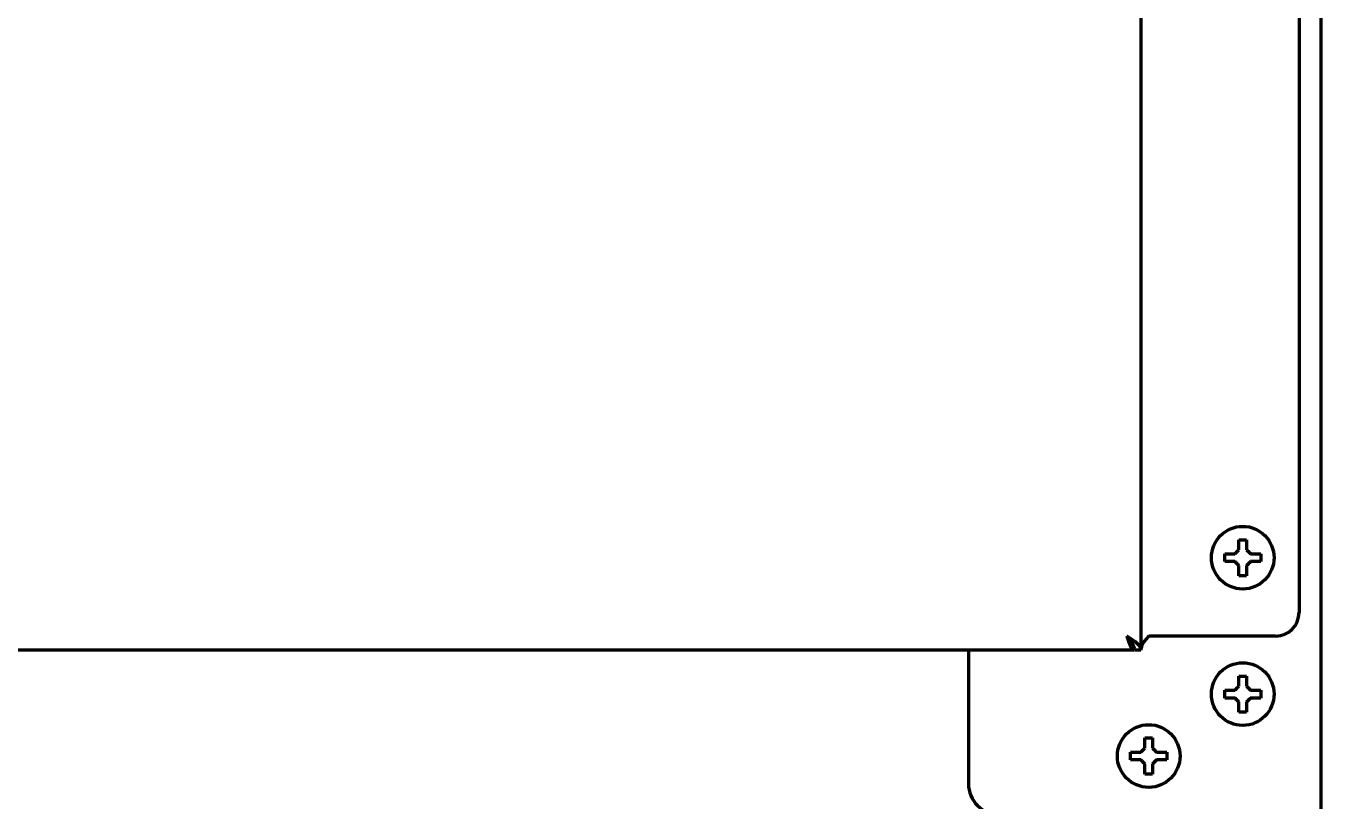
# Model space of a CAD drawing. Header units: inches. Extents: x -3022 to 7311, y 343 to 5680.
# Drawn here: x 7108.7 to 7274, y 2259 to 2357.9 of the extents above; entities that cross this region are included whole.
import ezdxf

# ---------------------------------------------------------------- set-up
doc = ezdxf.new("R2010")
doc.units = ezdxf.units.IN

msp = doc.modelspace()

# ---------------------------------------------------------------- linework, layer by layer
at = {"linetype": 'Continuous', "lineweight": 70}
for p, q in [((7273.97, 2257.29), (7273.97, 3908.81)), ((7250.97, 2595.89), (7250.97, 2278.29)), ((7271.17, 2591.79), (7271.17, 2283.09)), ((7261.67, 2290.09), (7261.67, 2290.59)), ((7261.67, 2289.59), (7261.67, 2290.09)), ((7266.27, 2290.59), (7266.27, 2290.09)), ((7266.27, 2290.09), (7266.27, 2289.59)), ((7268.17, 2280.09), (7251.97, 2280.09)), ((7250.07, 2278.29), (6405.87, 2278.29)), ((7228.97, 2278.29), (7228.97, 2261.29)), ((7250.07, 2278.29), (7250.07, 2278.79)), ((7250.97, 2278.29), (7250.17, 2278.29)), ((7261.67, 2272.69), (7261.67, 2273.19)), ((7266.27, 2273.19), (7266.27, 2272.69)), ((7261.67, 2272.19), (7261.67, 2272.69)), ((7266.27, 2272.69), (7266.27, 2272.19)), ((7249.67, 2264.79), (7249.67, 2265.29)), ((7249.67, 2264.29), (7249.67, 2264.79)), ((7254.27, 2265.29), (7254.27, 2264.79)), ((7254.27, 2264.79), (7254.27, 2264.29))]:
    msp.add_line(p, q, dxfattribs=at)
for centre in [(7263.97, 2290.09), (7263.97, 2272.69), (7251.97, 2264.79)]:
    msp.add_circle(centre, 4, dxfattribs=at)
for centre, radius, start, end in [((7268.17, 2283.09), 3, 270, 0), ((7232.97, 2261.29), 4, 180, 270)]:
    msp.add_arc(centre, radius, start, end, dxfattribs=at)
for points in [[(7262.97, 2290.59), (7263, 2290.62), (7263.05, 2290.66), (7263.12, 2290.73), (7263.19, 2290.81), (7263.26, 2290.88), (7263.33, 2290.95), (7263.4, 2291.02), (7263.45, 2291.07), (7263.47, 2291.09)], [(7263.47, 2291.09), (7263.47, 2291.15), (7263.47, 2291.25), (7263.47, 2291.42), (7263.47, 2291.57), (7263.47, 2291.73), (7263.47, 2291.88), (7263.47, 2292.04), (7263.47, 2292.2), (7263.47, 2292.33), (7263.47, 2292.39)], [(7263.47, 2292.39), (7263.64, 2292.39), (7263.97, 2292.39), (7264.31, 2292.39), (7264.47, 2292.39)], [(7264.47, 2291.09), (7264.5, 2291.07), (7264.55, 2291.01), (7264.63, 2290.94), (7264.7, 2290.87), (7264.77, 2290.8), (7264.84, 2290.73), (7264.9, 2290.66), (7264.95, 2290.61), (7264.97, 2290.59)], [(7262.97, 2289.59), (7262.92, 2289.59), (7262.81, 2289.59), (7262.65, 2289.59), (7262.49, 2289.59), (7262.34, 2289.59), (7262.18, 2289.59), (7262.03, 2289.59), (7261.86, 2289.59), (7261.74, 2289.59), (7261.67, 2289.59)], [(7263.47, 2289.09), (7263.45, 2289.12), (7263.4, 2289.17), (7263.32, 2289.24), (7263.25, 2289.31), (7263.18, 2289.38), (7263.11, 2289.45), (7263.04, 2289.52), (7263, 2289.57), (7262.97, 2289.59)], [(7264.97, 2289.59), (7264.95, 2289.57), (7264.9, 2289.52), (7264.83, 2289.45), (7264.76, 2289.38), (7264.69, 2289.31), (7264.62, 2289.23), (7264.55, 2289.16), (7264.5, 2289.12), (7264.47, 2289.09)], [(7264.97, 2290.59), (7265.03, 2290.59), (7265.14, 2290.59), (7265.3, 2290.59), (7265.46, 2290.59), (7265.61, 2290.59), (7265.76, 2290.59), (7265.92, 2290.59), (7266.09, 2290.59), (7266.21, 2290.59), (7266.27, 2290.59)], [(7264.47, 2287.79), (7264.31, 2287.79), (7263.97, 2287.79), (7263.64, 2287.79), (7263.47, 2287.79)], [(7264.47, 2289.09), (7264.47, 2289.04), (7264.47, 2288.93), (7264.47, 2288.77), (7264.47, 2288.61), (7264.47, 2288.45), (7264.47, 2288.3), (7264.47, 2288.15), (7264.47, 2287.98), (7264.47, 2287.86), (7264.47, 2287.79)], [(7249.17, 2280.09), (7249.25, 2279.86), (7249.4, 2279.39), (7249.62, 2278.79), (7249.85, 2278.39), (7250, 2278.29), (7250.07, 2278.29)], [(7250.97, 2278.29), (7250.97, 2278.49), (7250.81, 2278.89), (7250.12, 2279.49), (7249.49, 2279.89), (7249.17, 2280.09)], [(7251.97, 2280.09), (7251.8, 2279.89), (7251.45, 2279.49), (7251.07, 2278.89), (7250.97, 2278.49), (7250.97, 2278.29)], [(7263.47, 2273.69), (7263.47, 2273.75), (7263.47, 2273.85), (7263.47, 2274.02), (7263.47, 2274.17), (7263.47, 2274.33), (7263.47, 2274.48), (7263.47, 2274.64), (7263.47, 2274.8), (7263.47, 2274.93), (7263.47, 2274.99)], [(7263.47, 2274.99), (7263.64, 2274.99), (7263.97, 2274.99), (7264.31, 2274.99), (7264.47, 2274.99)], [(7262.97, 2273.19), (7263, 2273.22), (7263.05, 2273.26), (7263.12, 2273.33), (7263.19, 2273.41), (7263.26, 2273.48), (7263.33, 2273.55), (7263.4, 2273.62), (7263.45, 2273.67), (7263.47, 2273.69)], [(7264.47, 2273.69), (7264.5, 2273.67), (7264.55, 2273.61), (7264.63, 2273.54), (7264.7, 2273.47), (7264.77, 2273.4), (7264.84, 2273.33), (7264.9, 2273.26), (7264.95, 2273.21), (7264.97, 2273.19)], [(7264.97, 2273.19), (7265.03, 2273.19), (7265.14, 2273.19), (7265.3, 2273.19), (7265.46, 2273.19), (7265.61, 2273.19), (7265.76, 2273.19), (7265.92, 2273.19), (7266.09, 2273.19), (7266.21, 2273.19), (7266.27, 2273.19)], [(7262.97, 2272.19), (7262.92, 2272.19), (7262.81, 2272.19), (7262.65, 2272.19), (7262.49, 2272.19), (7262.34, 2272.19), (7262.18, 2272.19), (7262.03, 2272.19), (7261.86, 2272.19), (7261.74, 2272.19), (7261.67, 2272.19)], [(7263.47, 2271.69), (7263.45, 2271.72), (7263.4, 2271.77), (7263.32, 2271.84), (7263.25, 2271.91), (7263.18, 2271.98), (7263.11, 2272.05), (7263.04, 2272.12), (7263, 2272.17), (7262.97, 2272.19)], [(7264.97, 2272.19), (7264.95, 2272.17), (7264.9, 2272.12), (7264.83, 2272.05), (7264.76, 2271.98), (7264.69, 2271.91), (7264.62, 2271.83), (7264.55, 2271.76), (7264.5, 2271.72), (7264.47, 2271.69)], [(7264.47, 2271.69), (7264.47, 2271.64), (7264.47, 2271.53), (7264.47, 2271.37), (7264.47, 2271.21), (7264.47, 2271.05), (7264.47, 2270.9), (7264.47, 2270.75), (7264.47, 2270.58), (7264.47, 2270.46), (7264.47, 2270.39)], [(7264.47, 2270.39), (7264.31, 2270.39), (7263.97, 2270.39), (7263.64, 2270.39), (7263.47, 2270.39)], [(7251.47, 2265.79), (7251.47, 2265.85), (7251.47, 2265.95), (7251.47, 2266.12), (7251.47, 2266.27), (7251.47, 2266.43), (7251.47, 2266.58), (7251.47, 2266.74), (7251.47, 2266.9), (7251.47, 2267.03), (7251.47, 2267.09)], [(7251.47, 2267.09), (7251.64, 2267.09), (7251.97, 2267.09), (7252.31, 2267.09), (7252.47, 2267.09)], [(7250.97, 2265.29), (7251, 2265.32), (7251.05, 2265.36), (7251.12, 2265.43), (7251.19, 2265.51), (7251.26, 2265.58), (7251.33, 2265.65), (7251.4, 2265.72), (7251.45, 2265.77), (7251.47, 2265.79)], [(7252.47, 2265.79), (7252.5, 2265.77), (7252.55, 2265.71), (7252.63, 2265.64), (7252.7, 2265.57), (7252.77, 2265.5), (7252.84, 2265.43), (7252.9, 2265.36), (7252.95, 2265.31), (7252.97, 2265.29)], [(7252.97, 2265.29), (7253.03, 2265.29), (7253.14, 2265.29), (7253.3, 2265.29), (7253.46, 2265.29), (7253.61, 2265.29), (7253.76, 2265.29), (7253.92, 2265.29), (7254.09, 2265.29), (7254.21, 2265.29), (7254.27, 2265.29)], [(7250.97, 2264.29), (7250.92, 2264.29), (7250.81, 2264.29), (7250.65, 2264.29), (7250.49, 2264.29), (7250.34, 2264.29), (7250.18, 2264.29), (7250.03, 2264.29), (7249.86, 2264.29), (7249.74, 2264.29), (7249.67, 2264.29)], [(7251.47, 2263.79), (7251.45, 2263.82), (7251.4, 2263.87), (7251.32, 2263.94), (7251.25, 2264.01), (7251.18, 2264.08), (7251.11, 2264.15), (7251.04, 2264.22), (7251, 2264.27), (7250.97, 2264.29)], [(7252.97, 2264.29), (7252.95, 2264.27), (7252.9, 2264.22), (7252.83, 2264.15), (7252.76, 2264.08), (7252.69, 2264.01), (7252.62, 2263.93), (7252.55, 2263.86), (7252.5, 2263.82), (7252.47, 2263.79)], [(7252.47, 2263.79), (7252.47, 2263.74), (7252.47, 2263.63), (7252.47, 2263.47), (7252.47, 2263.31), (7252.47, 2263.15), (7252.47, 2263), (7252.47, 2262.85), (7252.47, 2262.68), (7252.47, 2262.56), (7252.47, 2262.49)], [(7252.47, 2262.49), (7252.31, 2262.49), (7251.97, 2262.49), (7251.64, 2262.49), (7251.47, 2262.49)]]:
    msp.add_open_spline(points, degree=3, dxfattribs=at)
for points, knots in [([(7264.47, 2292.39), (7264.47, 2292.19), (7264.47, 2291.98), (7264.47, 2291.65), (7264.47, 2291.54), (7264.47, 2291.32), (7264.47, 2291.21), (7264.47, 2291.09)], [0, 0, 0, 0, 0.5, 0.5, 0.75, 0.75, 1, 1, 1, 1]), ([(7261.67, 2290.59), (7261.88, 2290.59), (7262.09, 2290.59), (7262.41, 2290.59), (7262.52, 2290.59), (7262.75, 2290.59), (7262.86, 2290.59), (7262.97, 2290.59)], [0, 0, 0, 0, 0.5, 0.5, 0.75, 0.75, 1, 1, 1, 1]), ([(7266.27, 2289.59), (7266.07, 2289.59), (7265.86, 2289.59), (7265.54, 2289.59), (7265.43, 2289.59), (7265.2, 2289.59), (7265.09, 2289.59), (7264.97, 2289.59)], [0, 0, 0, 0, 0.5, 0.5, 0.75, 0.75, 1, 1, 1, 1]), ([(7263.47, 2287.79), (7263.47, 2287.99), (7263.47, 2288.2), (7263.47, 2288.53), (7263.47, 2288.64), (7263.47, 2288.86), (7263.47, 2288.98), (7263.47, 2289.09)], [0, 0, 0, 0, 0.5, 0.5, 0.75, 0.75, 1, 1, 1, 1]), ([(7250.17, 2278.29), (7250.17, 2278.37), (7250.17, 2278.44), (7250.14, 2278.59), (7250.12, 2278.67), (7250.07, 2278.82), (7250.04, 2278.89), (7249.97, 2279.04), (7249.93, 2279.12), (7249.83, 2279.27), (7249.78, 2279.34), (7249.68, 2279.49), (7249.62, 2279.57), (7249.5, 2279.72), (7249.43, 2279.79), (7249.3, 2279.94), (7249.24, 2280.02), (7249.17, 2280.09)], [0, 0, 0, 0, 0.125, 0.125, 0.25, 0.25, 0.375, 0.375, 0.5, 0.5, 0.625, 0.625, 0.75, 0.75, 0.875, 0.875, 1, 1, 1, 1]), ([(7249.17, 2280.09), (7249.21, 2280.03), (7249.25, 2279.96), (7249.32, 2279.83), (7249.36, 2279.77), (7249.44, 2279.65), (7249.47, 2279.59), (7249.55, 2279.48), (7249.59, 2279.43), (7249.66, 2279.34), (7249.7, 2279.3), (7249.77, 2279.22), (7249.81, 2279.19), (7249.89, 2279.14), (7249.92, 2279.12), (7250, 2279.1), (7250.04, 2279.09), (7250.07, 2279.09)], [0, 0, 0, 0, 0.125, 0.125, 0.25, 0.25, 0.375, 0.375, 0.5, 0.5, 0.625, 0.625, 0.75, 0.75, 0.875, 0.875, 1, 1, 1, 1]), ([(7264.47, 2274.99), (7264.47, 2274.79), (7264.47, 2274.58), (7264.47, 2274.25), (7264.47, 2274.14), (7264.47, 2273.92), (7264.47, 2273.81), (7264.47, 2273.69)], [0, 0, 0, 0, 0.5, 0.5, 0.75, 0.75, 1, 1, 1, 1]), ([(7261.67, 2273.19), (7261.88, 2273.19), (7262.09, 2273.19), (7262.41, 2273.19), (7262.52, 2273.19), (7262.75, 2273.19), (7262.86, 2273.19), (7262.97, 2273.19)], [0, 0, 0, 0, 0.5, 0.5, 0.75, 0.75, 1, 1, 1, 1]), ([(7263.47, 2270.39), (7263.47, 2270.59), (7263.47, 2270.8), (7263.47, 2271.13), (7263.47, 2271.24), (7263.47, 2271.46), (7263.47, 2271.58), (7263.47, 2271.69)], [0, 0, 0, 0, 0.5, 0.5, 0.75, 0.75, 1, 1, 1, 1]), ([(7266.27, 2272.19), (7266.07, 2272.19), (7265.86, 2272.19), (7265.54, 2272.19), (7265.43, 2272.19), (7265.2, 2272.19), (7265.09, 2272.19), (7264.97, 2272.19)], [0, 0, 0, 0, 0.5, 0.5, 0.75, 0.75, 1, 1, 1, 1]), ([(7252.47, 2267.09), (7252.47, 2266.89), (7252.47, 2266.68), (7252.47, 2266.35), (7252.47, 2266.24), (7252.47, 2266.02), (7252.47, 2265.91), (7252.47, 2265.79)], [0, 0, 0, 0, 0.5, 0.5, 0.75, 0.75, 1, 1, 1, 1]), ([(7249.67, 2265.29), (7249.88, 2265.29), (7250.09, 2265.29), (7250.41, 2265.29), (7250.52, 2265.29), (7250.75, 2265.29), (7250.86, 2265.29), (7250.97, 2265.29)], [0, 0, 0, 0, 0.5, 0.5, 0.75, 0.75, 1, 1, 1, 1]), ([(7251.47, 2262.49), (7251.47, 2262.69), (7251.47, 2262.9), (7251.47, 2263.23), (7251.47, 2263.34), (7251.47, 2263.56), (7251.47, 2263.68), (7251.47, 2263.79)], [0, 0, 0, 0, 0.5, 0.5, 0.75, 0.75, 1, 1, 1, 1]), ([(7254.27, 2264.29), (7254.07, 2264.29), (7253.86, 2264.29), (7253.54, 2264.29), (7253.43, 2264.29), (7253.2, 2264.29), (7253.09, 2264.29), (7252.97, 2264.29)], [0, 0, 0, 0, 0.5, 0.5, 0.75, 0.75, 1, 1, 1, 1])]:
    msp.add_open_spline(points, degree=3, knots=knots, dxfattribs=at)

doc.saveas('drawing.dxf')
